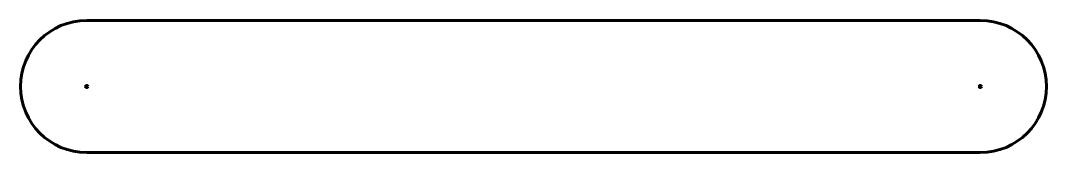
# Model space of a CAD drawing. Header units: millimetres. Extents: x -30 to 435, y -30 to 30.
import ezdxf

# ---------------------------------------------------------------- set-up
doc = ezdxf.new("R2010")
doc.units = ezdxf.units.MM
doc.linetypes.add('K5LT_BASIC', pattern=[0])

msp = doc.modelspace()

# ---------------------------------------------------------------- linework, layer by layer
at = {"color": 150, "linetype": 'K5LT_BASIC', "lineweight": 60, "true_color": 0x0080ff}
for p, q in [((0, 30), (405, 30)), ((405, -30), (0, -30))]:
    msp.add_line(p, q, dxfattribs=at)
for centre in [(0, 0), (405, 0)]:
    msp.add_circle(centre, 0.5, dxfattribs=at)
for centre, start, end in [((0, 0), 90, 270), ((405, 0), 270, 90)]:
    msp.add_arc(centre, 30, start, end, dxfattribs=at)

doc.saveas('drawing.dxf')
